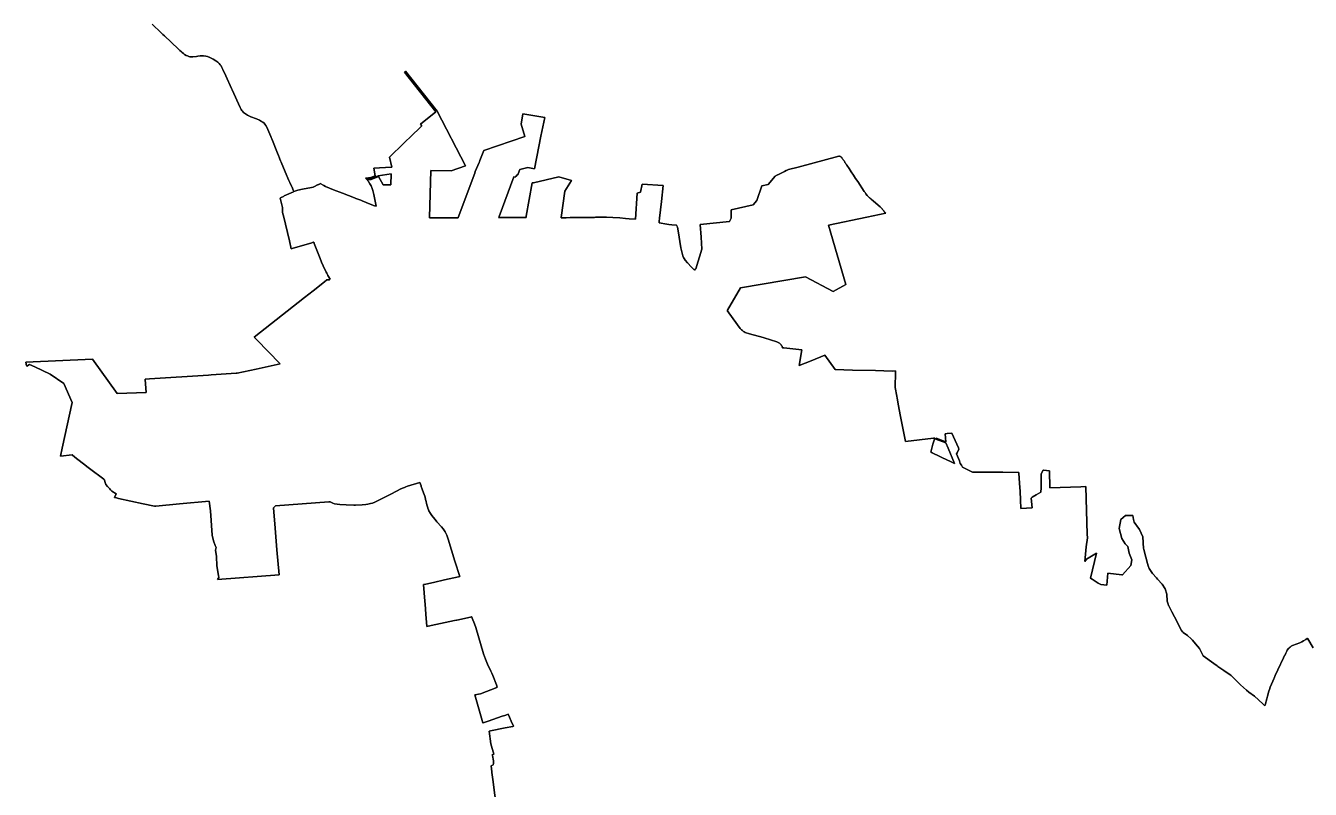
# Model space of a CAD drawing. Header units: inches. Extents: x 1341578 to 1502124, y 557203 to 748561.
# Drawn here: x 1383357 to 1411992, y 666738 to 683758 of the extents above; entities that cross this region are included whole.
import ezdxf

# ---------------------------------------------------------------- set-up
doc = ezdxf.new("R2010")
doc.units = ezdxf.units.IN
doc.header["$MEASUREMENT"] = 0
doc.layers.add('Zipcode', color=7, linetype='Continuous')

msp = doc.modelspace()

# ---------------------------------------------------------------- linework, layer by layer
at = {"layer": 'Zipcode'}
for points in [[(1386176, 683791), (1386378, 683599), (1386416, 683565), (1386450, 683531), (1386758, 683240), (1386794, 683208), (1386829, 683176), (1386844, 683163), (1386875, 683137), (1386900, 683118), (1386935, 683096), (1386939, 683094), (1386941, 683093), (1386945, 683091), (1386962, 683083), (1386991, 683073), (1387013, 683068), (1387036, 683065), (1387079, 683065), (1387161, 683073), (1387193, 683078), (1387243, 683085), (1387280, 683087), (1387324, 683087), (1387371, 683081), (1387412, 683070), (1387458, 683052), (1387538, 683012), (1387598, 682977), (1387641, 682945), (1387669, 682918), (1387695, 682888), (1387711, 682865), (1387732, 682830), (1387754, 682784), (1387816, 682639), (1387948, 682357), (1387961, 682326), (1388138, 681935), (1388162, 681888), (1388176, 681868), (1388187, 681855), (1388191, 681850), (1388215, 681826), (1388237, 681807), (1388301, 681765), (1388378, 681728), (1388505, 681681), (1388572, 681650), (1388616, 681625), (1388646, 681605), (1388669, 681584), (1388686, 681565), (1388709, 681533), (1388738, 681482), (1388758, 681441), (1388799, 681343), (1388822, 681290), (1388832, 681265), (1388844, 681238), (1388973, 680914), (1388981, 680895), (1388984, 680887), (1389023, 680784), (1389038, 680749), (1389051, 680716), (1389144, 680499), (1389225, 680311), (1389245, 680264), (1389284, 680179), (1389288, 680169), (1389294, 680157), (1389319, 680093), (1389327, 680074), (1389332, 680063), (1389333, 680062), (1389324, 680059), (1389118, 679968), (1389103, 679953), (1389055, 679927), (1389038, 679920), (1389033, 679917), (1389067, 679768), (1389082, 679706), (1389080, 679595), (1389108, 679492), (1389149, 679331), (1389234, 678962), (1389271, 678783), (1389299, 678791), (1389734, 678921), (1389768, 678931), (1389784, 678919), (1389789, 678907), (1389921, 678566), (1389952, 678489), (1389990, 678403), (1390056, 678268), (1390056, 678268), (1390057, 678267), (1390069, 678244), (1390083, 678216), (1390095, 678193), (1390095, 678193), (1390146, 678110), (1390129, 678097), (1390067, 678092), (1390017, 678052), (1389762, 677851), (1389575, 677703), (1388450, 676815), (1388500, 676763), (1389033, 676220), (1388494, 676105), (1388071, 676015), (1388050, 676011), (1387489, 675975), (1387430, 675971), (1386116, 675887), (1386019, 675881), (1386020, 675870), (1386042, 675584), (1385394, 675564), (1384844, 676322), (1383357, 676256), (1383366, 676221), (1383370, 676210), (1383385, 676173), (1383442, 676208), (1383562, 676152), (1383903, 675992), (1384208, 675785), (1384393, 675361), (1384173, 674345), (1384134, 674167), (1384391, 674190), (1384450, 674144), (1384711, 673944), (1384722, 673936), (1384780, 673892), (1385097, 673648), (1385113, 673636), (1385115, 673629), (1385131, 673575), (1385144, 673529), (1385183, 673486), (1385233, 673433), (1385250, 673415), (1385280, 673383), (1385370, 673327), (1385338, 673243), (1385381, 673234), (1385429, 673223), (1385977, 673103), (1386230, 673048), (1386236, 673049), (1386261, 673051), (1386784, 673099), (1387446, 673160), (1387476, 672947), (1387516, 672403), (1387542, 672273), (1387583, 672176), (1387602, 672131), (1387589, 672072), (1387613, 671929), (1387615, 671720), (1387658, 671504), (1387661, 671459), (1387631, 671413), (1389005, 671521), (1388957, 672075), (1388919, 672557), (1388883, 673010), (1388928, 673060), (1390116, 673145), (1390146, 673147), (1390202, 673119), (1390243, 673100), (1390302, 673090), (1390362, 673083), (1390501, 673078), (1390672, 673072), (1390708, 673072), (1390859, 673080), (1390936, 673086), (1390986, 673093), (1391042, 673105), (1391086, 673119), (1391138, 673140), (1391197, 673168), (1391510, 673325), (1391722, 673435), (1391777, 673459), (1391799, 673468), (1391830, 673479), (1391870, 673492), (1392142, 673578), (1392170, 673502), (1392174, 673490), (1392198, 673426), (1392225, 673347), (1392251, 673269), (1392258, 673246), (1392272, 673194), (1392281, 673156), (1392292, 673107), (1392304, 673059), (1392319, 673009), (1392324, 672996), (1392326, 672989), (1392345, 672948), (1392379, 672889), (1392397, 672862), (1392412, 672842), (1392438, 672807), (1392481, 672751), (1392523, 672702), (1392624, 672589), (1392664, 672541), (1392707, 672476), (1392722, 672448), (1392741, 672406), (1392775, 672310), (1392921, 671823), (1393033, 671480), (1393021, 671478), (1393002, 671474), (1393002, 671473), (1392696, 671407), (1392444, 671351), (1392274, 671314), (1392223, 671303), (1392223, 671303), (1392253, 670930), (1392258, 670867), (1392276, 670640), (1392298, 670365), (1392392, 670386), (1392914, 670498), (1392916, 670498), (1392960, 670508), (1392963, 670508), (1392967, 670509), (1393271, 670575), (1393292, 670579), (1393303, 670581), (1393312, 670556), (1393362, 670424), (1393389, 670346), (1393564, 669757), (1393605, 669641), (1393652, 669530), (1393727, 669373), (1393746, 669329), (1393769, 669275), (1393848, 669067), (1393867, 669014), (1393856, 669008), (1393495, 668865), (1393368, 668842), (1393546, 668216), (1393556, 668219), (1393668, 668258), (1393977, 668365), (1394039, 668386), (1394099, 668407), (1394111, 668412), (1394112, 668410), (1394125, 668381), (1394139, 668349), (1394180, 668254), (1394230, 668144), (1394217, 668141), (1394048, 668107), (1393718, 668039), (1393691, 668034), (1393727, 667751), (1393789, 667524), (1393757, 667509), (1393756, 667509), (1393760, 667491), (1393785, 667374), (1393782, 667312), (1393781, 667286), (1393731, 667258), (1393748, 667126), (1393750, 667110), (1393769, 666958), (1393857, 666258)], [(1412056, 669888), (1411938, 670092), (1411936, 670096), (1411928, 670109), (1411919, 670101), (1411892, 670080), (1411843, 670046), (1411805, 670023), (1411762, 670002), (1411595, 669940), (1411569, 669927), (1411540, 669907), (1411522, 669892), (1411505, 669875), (1411477, 669837), (1411467, 669820), (1411443, 669771), (1411421, 669723), (1411420, 669720), (1411393, 669667), (1411270, 669401), (1411212, 669273), (1411186, 669216), (1411178, 669198), (1411155, 669148), (1411099, 669012), (1411081, 668965), (1411068, 668929), (1411035, 668811), (1411020, 668755), (1411007, 668699), (1411000, 668675), (1410990, 668633), (1410982, 668603), (1410981, 668599), (1410970, 668609), (1410935, 668642), (1410751, 668817), (1410621, 668906), (1410570, 668950), (1410438, 669065), (1410225, 669277), (1410204, 669292), (1410067, 669386), (1409933, 669479), (1409923, 669485), (1409919, 669488), (1409842, 669542), (1409603, 669712), (1409524, 669877), (1409434, 669984), (1409369, 670062), (1409335, 670092), (1409255, 670163), (1409158, 670234), (1409143, 670245), (1409124, 670281), (1408965, 670582), (1408906, 670693), (1408837, 670824), (1408830, 670838), (1408822, 670863), (1408799, 670935), (1408797, 671087), (1408755, 671207), (1408688, 671313), (1408588, 671425), (1408564, 671453), (1408476, 671551), (1408427, 671617), (1408398, 671656), (1408397, 671659), (1408380, 671720), (1408366, 671770), (1408287, 672054), (1408278, 672088), (1408277, 672102), (1408260, 672369), (1408183, 672532), (1408183, 672532), (1408168, 672552), (1408163, 672559), (1408067, 672689), (1408065, 672692), (1408053, 672751), (1408035, 672843), (1408035, 672843), (1407870, 672842), (1407770, 672751), (1407768, 672749), (1407734, 672552), (1407794, 672330), (1407863, 672211), (1407864, 672210), (1407890, 672184), (1407923, 672151), (1407955, 672001), (1408015, 671855), (1407991, 671726), (1407805, 671516), (1407793, 671518), (1407480, 671557), (1407480, 671557), (1407460, 671291), (1407320, 671306), (1407320, 671306), (1407266, 671335), (1407216, 671361), (1407131, 671422), (1407092, 671446), (1407226, 671999), (1407003, 671864), (1406966, 671814), (1406995, 672146), (1407023, 672340), (1407020, 672422), (1406988, 673483), (1406988, 673485), (1406875, 673481), (1406189, 673461), (1406178, 673838), (1406177, 673838), (1406046, 673852), (1406037, 673853), (1405996, 673767), (1405994, 673664), (1405990, 673456), (1405988, 673363), (1405879, 673299), (1405791, 673247), (1405772, 673224), (1405794, 673012), (1405542, 672997), (1405531, 673188), (1405521, 673375), (1405510, 673565), (1405497, 673781), (1405496, 673800), (1405136, 673804), (1404867, 673806), (1404462, 673810), (1404241, 673915), (1404219, 673963), (1404185, 673997), (1404173, 674063), (1404103, 674214), (1404117, 674240), (1404160, 674322), (1404149, 674349), (1404005, 674676), (1403897, 674666), (1403854, 674662), (1403869, 674485), (1403655, 674565), (1403647, 674546), (1403870, 674463), (1403919, 674343), (1404058, 674003), (1403941, 674058), (1403922, 674067), (1403560, 674240), (1403541, 674249), (1403532, 674252), (1403579, 674431), (1403597, 674500), (1403622, 674566), (1403614, 674565), (1403600, 674564), (1403592, 674563), (1402966, 674492), (1402853, 675085), (1402814, 675289), (1402782, 675453), (1402773, 675500), (1402735, 675694), (1402746, 676036), (1402747, 676066), (1402674, 676059), (1402299, 676070), (1401785, 676083), (1401400, 676094), (1401168, 676415), (1400864, 676291), (1400596, 676181), (1400658, 676535), (1400256, 676579), (1400246, 676579), (1400226, 676575), (1400223, 676595), (1400216, 676616), (1400212, 676622), (1400200, 676639), (1400195, 676645), (1400180, 676661), (1400158, 676681), (1400118, 676706), (1400099, 676715), (1400058, 676729), (1400004, 676745), (1399984, 676751), (1399796, 676805), (1399489, 676892), (1399398, 676922), (1399376, 676932), (1399358, 676942), (1399334, 676961), (1399314, 676977), (1399285, 677010), (1399029, 677362), (1398995, 677410), (1399000, 677419), (1399294, 677916), (1400738, 678158), (1401355, 677837), (1401641, 677989), (1401249, 679314), (1402104, 679493), (1402527, 679581), (1402523, 679584), (1402516, 679590), (1402510, 679596), (1402504, 679603), (1402498, 679609), (1402493, 679616), (1402487, 679623), (1402482, 679631), (1402477, 679638), (1402471, 679645), (1402459, 679661), (1402446, 679676), (1402433, 679690), (1402402, 679722), (1402259, 679844), (1402200, 679894), (1402195, 679898), (1402182, 679908), (1402173, 679916), (1402170, 679919), (1402158, 679930), (1402136, 679952), (1402125, 679964), (1402114, 679976), (1402086, 680013), (1402068, 680038), (1402051, 680064), (1401905, 680282), (1401856, 680355), (1401808, 680428), (1401759, 680501), (1401711, 680574), (1401663, 680647), (1401655, 680658), (1401652, 680663), (1401641, 680679), (1401631, 680696), (1401620, 680712), (1401614, 680721), (1401608, 680730), (1401599, 680744), (1401594, 680751), (1401589, 680758), (1401579, 680772), (1401570, 680786), (1401560, 680800), (1401550, 680815), (1401549, 680817), (1401537, 680830), (1401532, 680834), (1401528, 680837), (1401521, 680841), (1401516, 680843), (1401509, 680846), (1401501, 680848), (1401494, 680849), (1401485, 680850), (1400576, 680608), (1400360, 680550), (1400331, 680537), (1400311, 680528), (1400274, 680508), (1400195, 680468), (1400125, 680437), (1400117, 680434), (1400063, 680405), (1399909, 680217), (1399766, 680192), (1399653, 679862), (1399571, 679764), (1399084, 679657), (1399081, 679471), (1399042, 679392), (1398393, 679327), (1398412, 679044), (1398430, 678778), (1398298, 678340), (1398282, 678328), (1398262, 678308), (1398201, 678374), (1398107, 678474), (1398058, 678532), (1398034, 678570), (1398021, 678594), (1398004, 678630), (1397987, 678687), (1397964, 678805), (1397902, 679184), (1397885, 679266), (1397864, 679312), (1397758, 679322), (1397692, 679330), (1397652, 679335), (1397475, 679362), (1397476, 679371), (1397479, 679392), (1397487, 679465), (1397529, 679842), (1397569, 680196), (1397101, 680225), (1397065, 680045), (1396990, 680027), (1396947, 679443), (1396812, 679456), (1396724, 679464), (1396600, 679474), (1396445, 679484), (1396306, 679492), (1396254, 679492), (1396191, 679492), (1396061, 679487), (1396038, 679486), (1395903, 679482), (1395497, 679480), (1395403, 679478), (1395293, 679477), (1395292, 679486), (1395377, 680070), (1395527, 680306), (1395240, 680391), (1394680, 680256), (1394647, 680258), (1394516, 679510), (1394511, 679480), (1394329, 679483), (1393965, 679480), (1393932, 679480), (1393896, 679480), (1393904, 679489), (1393911, 679508), (1394235, 680391), (1394266, 680379), (1394272, 680387), (1394281, 680399), (1394315, 680432), (1394327, 680437), (1394334, 680457), (1394371, 680556), (1394553, 680595), (1394701, 680570), (1394740, 680795), (1394747, 680836), (1394841, 681294), (1394928, 681715), (1394439, 681791), (1394404, 681560), (1394480, 681289), (1393567, 680980), (1393480, 680751), (1393469, 680724), (1393462, 680706), (1393436, 680643), (1393378, 680505), (1393365, 680468), (1393000, 679486), (1392997, 679477), (1392355, 679476), (1392356, 679486), (1392385, 680532), (1392840, 680521), (1393159, 680636), (1392528, 681855), (1391826, 682742), (1391817, 682736), (1391809, 682730), (1391801, 682725), (1392503, 681838), (1392161, 681561), (1392188, 681525), (1392136, 681475), (1391972, 681315), (1391788, 681137), (1391467, 680826), (1391518, 680608), (1391506, 680608), (1391117, 680584), (1391144, 680414), (1391047, 680373), (1390942, 680360), (1390932, 680358), (1390952, 680337), (1390962, 680338), (1390983, 680340), (1391053, 680348), (1391216, 680413), (1391500, 680459), (1391496, 680212), (1391324, 680215), (1391223, 680394), (1391060, 680329), (1390998, 680322), (1390977, 680320), (1390968, 680319), (1390995, 680287), (1391030, 680236), (1391057, 680186), (1391080, 680133), (1391095, 680085), (1391118, 679993), (1391168, 679736), (1391135, 679746), (1391076, 679768), (1390943, 679820), (1390856, 679855), (1390824, 679866), (1390742, 679897), (1390716, 679907), (1390686, 679918), (1390418, 680022), (1390216, 680099), (1390041, 680172), (1390000, 680193), (1389923, 680241), (1389904, 680229), (1389887, 680221), (1389874, 680214), (1389864, 680209), (1389797, 680175), (1389768, 680162), (1389726, 680150), (1389526, 680112), (1389422, 680096), (1389333, 680062), (1389332, 680063), (1389327, 680074), (1389319, 680093), (1389294, 680157), (1389288, 680169), (1389284, 680179), (1389245, 680264), (1389225, 680311), (1389144, 680499), (1389051, 680716), (1389038, 680749), (1389023, 680784), (1388984, 680887), (1388981, 680895), (1388973, 680914), (1388844, 681238), (1388832, 681265), (1388822, 681290), (1388799, 681343), (1388758, 681441), (1388738, 681482), (1388709, 681533), (1388686, 681565), (1388669, 681584), (1388646, 681605), (1388616, 681625), (1388572, 681650), (1388505, 681681), (1388378, 681728), (1388301, 681765), (1388237, 681807), (1388215, 681826), (1388191, 681850), (1388187, 681855), (1388176, 681868), (1388162, 681888), (1388138, 681935), (1387961, 682326), (1387948, 682357), (1387816, 682639), (1387754, 682784), (1387732, 682830), (1387711, 682865), (1387695, 682888), (1387669, 682918), (1387641, 682945), (1387598, 682977), (1387538, 683012), (1387458, 683052), (1387412, 683070), (1387371, 683081), (1387324, 683087), (1387280, 683087), (1387243, 683085), (1387193, 683078), (1387161, 683073), (1387079, 683065), (1387036, 683065), (1387013, 683068), (1386991, 683073), (1386962, 683083), (1386945, 683091), (1386941, 683093), (1386939, 683094), (1386935, 683096), (1386900, 683118), (1386875, 683137), (1386844, 683163), (1386829, 683176), (1386794, 683208), (1386758, 683240), (1386450, 683531), (1386416, 683565), (1386378, 683599), (1386176, 683791)], [(1393857, 666258), (1393769, 666958), (1393750, 667110), (1393748, 667126), (1393731, 667258), (1393781, 667286), (1393782, 667312), (1393785, 667374), (1393760, 667491), (1393756, 667509), (1393757, 667509), (1393789, 667524), (1393727, 667751), (1393691, 668034), (1393718, 668039), (1394048, 668107), (1394217, 668141), (1394230, 668144), (1394180, 668254), (1394139, 668349), (1394125, 668381), (1394112, 668410), (1394111, 668412), (1394099, 668407), (1394039, 668386), (1393977, 668365), (1393668, 668258), (1393556, 668219), (1393546, 668216), (1393368, 668842), (1393495, 668865), (1393856, 669008), (1393867, 669014), (1393848, 669067), (1393769, 669275), (1393746, 669329), (1393727, 669373), (1393652, 669530), (1393605, 669641), (1393564, 669757), (1393389, 670346), (1393362, 670424), (1393312, 670556), (1393303, 670581), (1393292, 670579), (1393271, 670575), (1392967, 670509), (1392963, 670508), (1392960, 670508), (1392916, 670498), (1392914, 670498), (1392392, 670386), (1392298, 670365), (1392276, 670640), (1392258, 670867), (1392253, 670930), (1392223, 671303), (1392223, 671303), (1392274, 671314), (1392444, 671351), (1392696, 671407), (1393002, 671473), (1393002, 671474), (1393021, 671478), (1393033, 671480), (1392921, 671823), (1392775, 672310), (1392741, 672406), (1392722, 672448), (1392707, 672476), (1392664, 672541), (1392624, 672589), (1392523, 672702), (1392481, 672751), (1392438, 672807), (1392412, 672842), (1392397, 672862), (1392379, 672889), (1392345, 672948), (1392326, 672989), (1392324, 672996), (1392319, 673009), (1392304, 673059), (1392292, 673107), (1392281, 673156), (1392272, 673194), (1392258, 673246), (1392251, 673269), (1392225, 673347), (1392198, 673426), (1392174, 673490), (1392170, 673502), (1392142, 673578), (1391870, 673492), (1391830, 673479), (1391799, 673468), (1391777, 673459), (1391722, 673435), (1391510, 673325), (1391197, 673168), (1391138, 673140), (1391086, 673119), (1391042, 673105), (1390986, 673093), (1390936, 673086), (1390859, 673080), (1390708, 673072), (1390672, 673072), (1390501, 673078), (1390362, 673083), (1390302, 673090), (1390243, 673100), (1390202, 673119), (1390146, 673147), (1390116, 673145), (1388928, 673060), (1388883, 673010), (1388919, 672557), (1388957, 672075), (1389005, 671521), (1387631, 671413), (1387661, 671459), (1387658, 671504), (1387615, 671720), (1387613, 671929), (1387589, 672072), (1387602, 672131), (1387583, 672176), (1387542, 672273), (1387516, 672403), (1387476, 672947), (1387446, 673160), (1386784, 673099), (1386261, 673051), (1386236, 673049), (1386230, 673048), (1385977, 673103), (1385429, 673223), (1385381, 673234), (1385338, 673243), (1385370, 673327), (1385280, 673383), (1385250, 673415), (1385233, 673433), (1385183, 673486), (1385144, 673529), (1385131, 673575), (1385115, 673629), (1385113, 673636), (1385097, 673648), (1384780, 673892), (1384722, 673936), (1384711, 673944), (1384450, 674144), (1384391, 674190), (1384134, 674167), (1384173, 674345), (1384393, 675361), (1384208, 675785), (1383903, 675992), (1383562, 676152), (1383442, 676208), (1383385, 676173), (1383370, 676210), (1383366, 676221), (1383357, 676256), (1384844, 676322), (1385394, 675564), (1386042, 675584), (1386020, 675870), (1386019, 675881), (1386116, 675887), (1387430, 675971), (1387489, 675975), (1388050, 676011), (1388071, 676015), (1388494, 676105), (1389033, 676220), (1388500, 676763), (1388450, 676815), (1389575, 677703), (1389762, 677851), (1390017, 678052), (1390067, 678092), (1390129, 678097), (1390146, 678110), (1390095, 678193), (1390095, 678193), (1390083, 678216), (1390069, 678244), (1390057, 678267), (1390056, 678268), (1390056, 678268), (1389990, 678403), (1389952, 678489), (1389921, 678566), (1389789, 678907), (1389784, 678919), (1389768, 678931), (1389734, 678921), (1389299, 678791), (1389271, 678783), (1389234, 678962), (1389149, 679331), (1389108, 679492), (1389080, 679595), (1389082, 679706), (1389067, 679768), (1389033, 679917), (1389038, 679920), (1389055, 679927), (1389103, 679953), (1389118, 679968), (1389324, 680059), (1389333, 680062), (1389422, 680096), (1389526, 680112), (1389726, 680150), (1389768, 680162), (1389797, 680175), (1389864, 680209), (1389874, 680214), (1389887, 680221), (1389904, 680229), (1389923, 680241), (1390000, 680193), (1390041, 680172), (1390216, 680099), (1390418, 680022), (1390686, 679918), (1390716, 679907), (1390742, 679897), (1390824, 679866), (1390856, 679855), (1390943, 679820), (1391076, 679768), (1391135, 679746), (1391168, 679736), (1391118, 679993), (1391095, 680085), (1391080, 680133), (1391057, 680186), (1391030, 680236), (1390995, 680287), (1390968, 680319), (1390977, 680320), (1390998, 680322), (1391060, 680329), (1391223, 680394), (1391324, 680215), (1391496, 680212), (1391500, 680459), (1391216, 680413), (1391053, 680348), (1390983, 680340), (1390962, 680338), (1390952, 680337), (1390932, 680358), (1390942, 680360), (1391047, 680373), (1391144, 680414), (1391117, 680584), (1391506, 680608), (1391518, 680608), (1391467, 680826), (1391788, 681137), (1391972, 681315), (1392136, 681475), (1392188, 681525), (1392161, 681561), (1392503, 681838), (1391801, 682725), (1391809, 682730), (1391817, 682736), (1391826, 682742), (1392528, 681855), (1393159, 680636), (1392840, 680521), (1392385, 680532), (1392356, 679486), (1392355, 679476), (1392997, 679477), (1393000, 679486), (1393365, 680468), (1393378, 680505), (1393436, 680643), (1393462, 680706), (1393469, 680724), (1393480, 680751), (1393567, 680980), (1394480, 681289), (1394404, 681560), (1394439, 681791), (1394928, 681715), (1394841, 681294), (1394747, 680836), (1394740, 680795), (1394701, 680570), (1394553, 680595), (1394371, 680556), (1394334, 680457), (1394327, 680437), (1394315, 680432), (1394281, 680399), (1394272, 680387), (1394266, 680379), (1394235, 680391), (1393911, 679508), (1393904, 679489), (1393896, 679480), (1393932, 679480), (1393965, 679480), (1394329, 679483), (1394511, 679480), (1394516, 679510), (1394647, 680258), (1394680, 680256), (1395240, 680391), (1395527, 680306), (1395377, 680070), (1395292, 679486), (1395293, 679477), (1395403, 679478), (1395497, 679480), (1395903, 679482), (1396038, 679486), (1396061, 679487), (1396191, 679492), (1396254, 679492), (1396306, 679492), (1396445, 679484), (1396600, 679474), (1396724, 679464), (1396812, 679456), (1396947, 679443), (1396990, 680027), (1397065, 680045), (1397101, 680225), (1397569, 680196), (1397529, 679842), (1397487, 679465), (1397479, 679392), (1397476, 679371), (1397475, 679362), (1397652, 679335), (1397692, 679330), (1397758, 679322), (1397864, 679312), (1397885, 679266), (1397902, 679184), (1397964, 678805), (1397987, 678687), (1398004, 678630), (1398021, 678594), (1398034, 678570), (1398058, 678532), (1398107, 678474), (1398201, 678374), (1398262, 678308), (1398282, 678328), (1398298, 678340), (1398430, 678778), (1398412, 679044), (1398393, 679327), (1399042, 679392), (1399081, 679471), (1399084, 679657), (1399571, 679764), (1399653, 679862), (1399766, 680192), (1399909, 680217), (1400063, 680405), (1400117, 680434), (1400125, 680437), (1400195, 680468), (1400274, 680508), (1400311, 680528), (1400331, 680537), (1400360, 680550), (1400576, 680608), (1401485, 680850), (1401494, 680849), (1401501, 680848), (1401509, 680846), (1401516, 680843), (1401521, 680841), (1401528, 680837), (1401532, 680834), (1401537, 680830), (1401549, 680817), (1401550, 680815), (1401560, 680800), (1401570, 680786), (1401579, 680772), (1401589, 680758), (1401594, 680751), (1401599, 680744), (1401608, 680730), (1401614, 680721), (1401620, 680712), (1401631, 680696), (1401641, 680679), (1401652, 680663), (1401655, 680658), (1401663, 680647), (1401711, 680574), (1401759, 680501), (1401808, 680428), (1401856, 680355), (1401905, 680282), (1402051, 680064), (1402068, 680038), (1402086, 680013), (1402114, 679976), (1402125, 679964), (1402136, 679952), (1402158, 679930), (1402170, 679919), (1402173, 679916), (1402182, 679908), (1402195, 679898), (1402200, 679894), (1402259, 679844), (1402402, 679722), (1402433, 679690), (1402446, 679676), (1402459, 679661), (1402471, 679645), (1402477, 679638), (1402482, 679631), (1402487, 679623), (1402493, 679616), (1402498, 679609), (1402504, 679603), (1402510, 679596), (1402516, 679590), (1402523, 679584), (1402527, 679581), (1402104, 679493), (1401249, 679314), (1401641, 677989), (1401355, 677837), (1400738, 678158), (1399294, 677916), (1399000, 677419), (1398995, 677410), (1399029, 677362), (1399285, 677010), (1399314, 676977), (1399334, 676961), (1399358, 676942), (1399376, 676932), (1399398, 676922), (1399489, 676892), (1399796, 676805), (1399984, 676751), (1400004, 676745), (1400058, 676729), (1400099, 676715), (1400118, 676706), (1400158, 676681), (1400180, 676661), (1400195, 676645), (1400200, 676639), (1400212, 676622), (1400216, 676616), (1400223, 676595), (1400226, 676575), (1400246, 676579), (1400256, 676579), (1400658, 676535), (1400596, 676181), (1400864, 676291), (1401168, 676415), (1401400, 676094), (1401785, 676083), (1402299, 676070), (1402674, 676059), (1402747, 676066), (1402746, 676036), (1402735, 675694), (1402773, 675500), (1402782, 675453), (1402814, 675289), (1402853, 675085), (1402966, 674492), (1403592, 674563), (1403600, 674564), (1403614, 674565), (1403622, 674566), (1403597, 674500), (1403579, 674431), (1403532, 674252), (1403541, 674249), (1403560, 674240), (1403922, 674067), (1403941, 674058), (1404058, 674003), (1403919, 674343), (1403870, 674463), (1403647, 674546), (1403655, 674565), (1403869, 674485), (1403854, 674662), (1403897, 674666), (1404005, 674676), (1404149, 674349), (1404160, 674322), (1404117, 674240), (1404103, 674214), (1404173, 674063), (1404185, 673997), (1404219, 673963), (1404241, 673915), (1404462, 673810), (1404867, 673806), (1405136, 673804), (1405496, 673800), (1405497, 673781), (1405510, 673565), (1405521, 673375), (1405531, 673188), (1405542, 672997), (1405794, 673012), (1405772, 673224), (1405791, 673247), (1405879, 673299), (1405988, 673363), (1405990, 673456), (1405994, 673664), (1405996, 673767), (1406037, 673853), (1406046, 673852), (1406177, 673838), (1406178, 673838), (1406189, 673461), (1406875, 673481), (1406988, 673485), (1406988, 673483), (1407020, 672422), (1407023, 672340), (1406995, 672146), (1406966, 671814), (1407003, 671864), (1407226, 671999), (1407092, 671446), (1407131, 671422), (1407216, 671361), (1407266, 671335), (1407320, 671306), (1407320, 671306), (1407460, 671291), (1407480, 671557), (1407480, 671557), (1407793, 671518), (1407805, 671516), (1407991, 671726), (1408015, 671855), (1407955, 672001), (1407923, 672151), (1407890, 672184), (1407864, 672210), (1407863, 672211), (1407794, 672330), (1407734, 672552), (1407768, 672749), (1407770, 672751), (1407870, 672842), (1408035, 672843), (1408035, 672843), (1408053, 672751), (1408065, 672692), (1408067, 672689), (1408163, 672559), (1408168, 672552), (1408183, 672532), (1408183, 672532), (1408260, 672369), (1408277, 672102), (1408278, 672088), (1408287, 672054), (1408366, 671770), (1408380, 671720), (1408397, 671659), (1408398, 671656), (1408427, 671617), (1408476, 671551), (1408564, 671453), (1408588, 671425), (1408688, 671313), (1408755, 671207), (1408797, 671087), (1408799, 670935), (1408822, 670863), (1408830, 670838), (1408837, 670824), (1408906, 670693), (1408965, 670582), (1409124, 670281), (1409143, 670245), (1409158, 670234), (1409255, 670163), (1409335, 670092), (1409369, 670062), (1409434, 669984), (1409524, 669877), (1409603, 669712), (1409842, 669542), (1409919, 669488), (1409923, 669485), (1409933, 669479), (1410067, 669386), (1410204, 669292), (1410225, 669277), (1410438, 669065), (1410570, 668950), (1410621, 668906), (1410751, 668817), (1410935, 668642), (1410970, 668609), (1410981, 668599), (1410982, 668603), (1410990, 668633), (1411000, 668675), (1411007, 668699), (1411020, 668755), (1411035, 668811), (1411068, 668929), (1411081, 668965), (1411099, 669012), (1411155, 669148), (1411178, 669198), (1411186, 669216), (1411212, 669273), (1411270, 669401), (1411393, 669667), (1411420, 669720), (1411421, 669723), (1411443, 669771), (1411467, 669820), (1411477, 669837), (1411505, 669875), (1411522, 669892), (1411540, 669907), (1411569, 669927), (1411595, 669940), (1411762, 670002), (1411805, 670023), (1411843, 670046), (1411892, 670080), (1411919, 670101), (1411928, 670109), (1411936, 670096), (1411938, 670092), (1412056, 669888)]]:
    msp.add_lwpolyline(points, dxfattribs=at)

doc.saveas('drawing.dxf')
